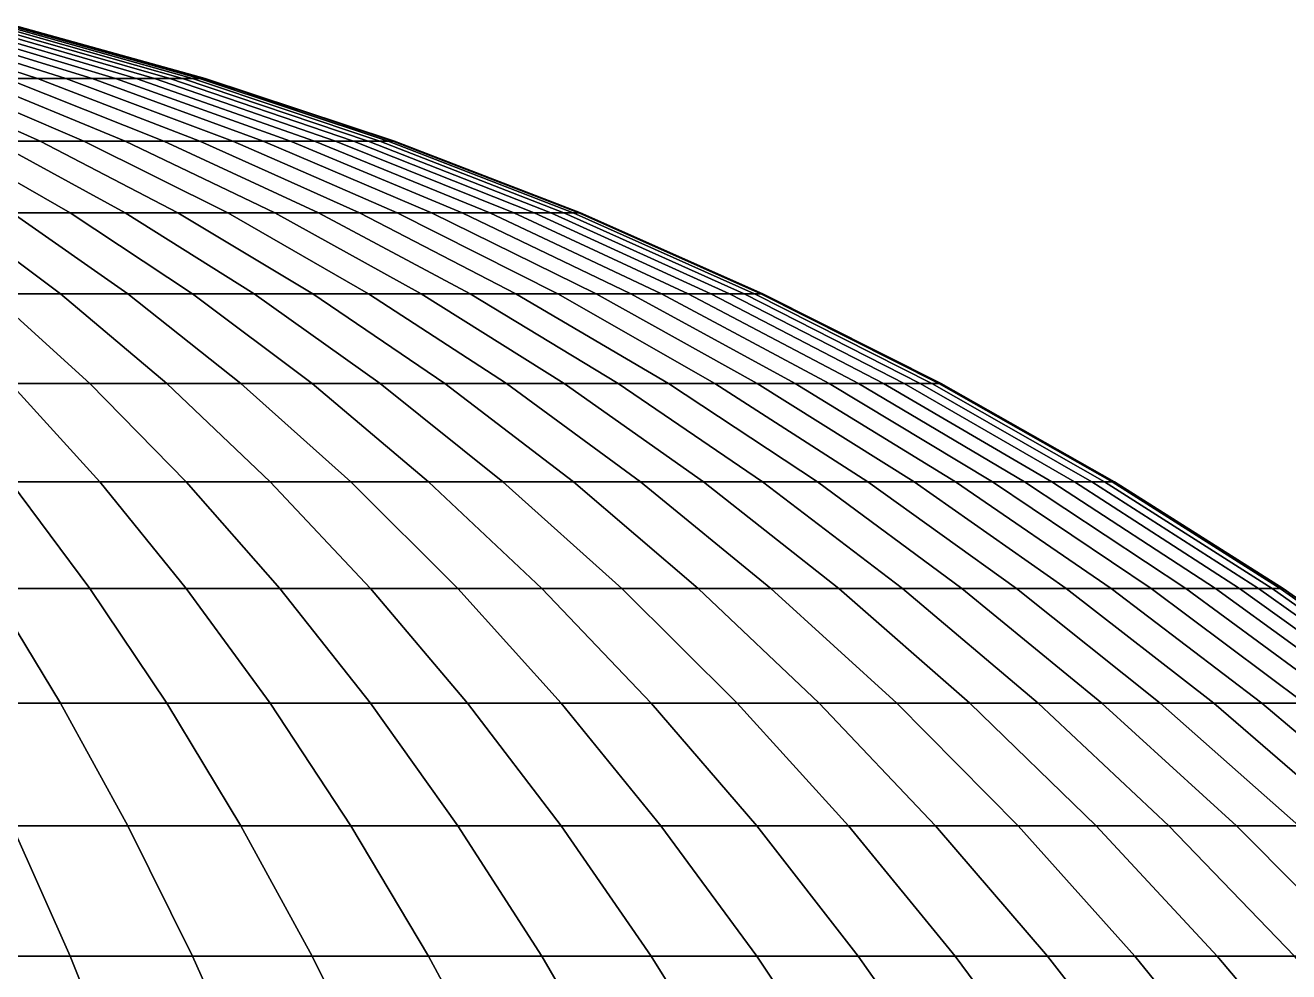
# Model space of a CAD drawing. Extents: x -610 to 610, y -610 to 610.
# Drawn here: x 150 to 339.5, y 449.4 to 591.3 of the extents above; entities that cross this region are included whole.
import ezdxf

# ---------------------------------------------------------------- set-up
doc = ezdxf.new("R2010")
doc.units = 0

msp = doc.modelspace()

# ---------------------------------------------------------------- linework, layer by layer
for points in [[(151.78154, 583.35083, -90.97435), (147.134811, 583.35083, -98.31234), (123.157875, 591.331055, -82.291458), (127.047379, 591.331055, -76.149269)], [(147.134811, 583.35083, 98.31234), (151.78154, 583.35083, 90.97435), (127.047379, 591.331055, 76.149269), (123.157875, 591.331055, 82.291458)], [(156.062622, 583.35083, -83.417213), (151.78154, 583.35083, -90.97435), (127.047379, 591.331055, -76.149269), (130.630814, 591.331055, -69.823624)], [(151.78154, 583.35083, 90.97435), (156.062622, 583.35083, 83.417213), (130.630814, 591.331055, 69.823624), (127.047379, 591.331055, 76.149269)], [(159.967728, 583.35083, -75.659096), (156.062622, 583.35083, -83.417213), (130.630814, 591.331055, -69.823624), (133.899536, 591.331055, -63.329769)], [(156.062622, 583.35083, 83.417213), (159.967728, 583.35083, 75.659096), (133.899536, 591.331055, 63.329769), (130.630814, 591.331055, 69.823624)], [(163.487442, 583.35083, -67.718719), (159.967728, 583.35083, -75.659096), (133.899536, 591.331055, -63.329769), (136.845703, 591.331055, -56.683346)], [(159.967728, 583.35083, 75.659096), (163.487442, 583.35083, 67.718719), (136.845703, 591.331055, 56.683346), (133.899536, 591.331055, 63.329769)], [(166.613327, 583.35083, -59.615196), (163.487442, 583.35083, -67.718719), (136.845703, 591.331055, -56.683346), (139.462189, 591.331055, -49.900364)], [(163.487442, 583.35083, 67.718719), (166.613327, 583.35083, 59.615196), (139.462189, 591.331055, 49.900364), (136.845703, 591.331055, 56.683346)], [(169.337814, 583.35083, -51.368061), (166.613327, 583.35083, -59.615196), (139.462189, 591.331055, -49.900364), (141.742691, 591.331055, -42.997177)], [(166.613327, 583.35083, 59.615196), (169.337814, 583.35083, 51.368061), (141.742691, 591.331055, 42.997177), (139.462189, 591.331055, 49.900364)], [(171.654343, 583.35083, -42.997177), (169.337814, 583.35083, -51.368061), (141.742691, 591.331055, -42.997177), (143.681732, 591.331055, -35.990398)], [(169.337814, 583.35083, 51.368061), (171.654343, 583.35083, 42.997177), (143.681732, 591.331055, 35.990398), (141.742691, 591.331055, 42.997177)], [(173.557358, 583.35083, -34.522705), (171.654343, 583.35083, -42.997177), (143.681732, 591.331055, -35.990398), (145.274612, 591.331055, -28.896919)], [(171.654343, 583.35083, 42.997177), (173.557358, 583.35083, 34.522701), (145.274612, 591.331055, 28.896919), (143.681732, 591.331055, 35.990398)], [(175.042236, 583.35083, -25.965065), (173.557358, 583.35083, -34.522705), (145.274612, 591.331055, -28.896919), (146.517532, 591.331055, -21.733824)], [(173.557358, 583.35083, 34.522701), (175.042236, 583.35083, 25.965065), (146.517532, 591.331055, 21.733824), (145.274612, 591.331055, 28.896919)], [(176.105438, 583.35083, -17.344872), (175.042236, 583.35083, -25.965065), (146.517532, 591.331055, -21.733824), (147.407471, 591.331055, -14.518369)], [(175.042236, 583.35083, 25.965065), (176.105438, 583.35083, 17.344872), (147.407471, 591.331055, 14.518369), (146.517532, 591.331055, 21.733824)], [(176.744385, 583.35083, -8.682895), (176.105438, 583.35083, -17.344872), (147.407471, 591.331055, -14.518369), (147.942291, 591.331055, -7.267939)], [(176.105438, 583.35083, 17.344872), (176.744385, 583.35083, 8.682895), (147.942291, 591.331055, 7.267939), (147.407471, 591.331055, 14.518369)], [(176.957535, 583.35083), (176.744385, 583.35083, -8.682895), (147.942291, 591.331055, -7.267939), (148.120712, 591.331055)], [(176.744385, 583.35083, 8.682895), (176.957535, 583.35083), (148.120712, 591.331055), (147.942291, 591.331055, 7.267939)], [(152.167694, 573.965271, -137.916748), (145.217148, 573.965271, -145.217148), (125.127876, 583.35083, -125.127876), (131.116882, 583.35083, -118.837425)], [(145.217148, 573.965271, 145.217148), (152.167694, 573.965271, 137.916748), (131.116882, 583.35083, 118.837425), (125.127876, 583.35083, 125.127876)], [(158.751648, 573.965271, -130.284119), (152.167694, 573.965271, -137.916748), (131.116882, 583.35083, -118.837425), (136.790024, 583.35083, -112.260674)], [(152.167694, 573.965271, 137.916748), (158.751648, 573.965271, 130.284119), (136.790024, 583.35083, 112.260674), (131.116882, 583.35083, 118.837425)], [(164.953171, 573.965271, -122.337608), (158.751648, 573.965271, -130.284119), (136.790024, 583.35083, -112.260674), (142.133636, 583.35083, -105.413475)], [(158.751648, 573.965271, 130.284119), (164.953171, 573.965271, 122.337608), (142.133636, 583.35083, 105.413475), (136.790024, 583.35083, 112.260674)], [(170.757294, 573.965271, -114.096382), (164.953171, 573.965271, -122.337608), (142.133636, 583.35083, -105.413475), (147.134811, 583.35083, -98.31234)], [(164.953171, 573.965271, 122.337608), (170.757294, 573.965271, 114.096382), (147.134811, 583.35083, 98.31234), (142.133636, 583.35083, 105.413475)], [(176.150055, 573.965271, -105.580284), (170.757294, 573.965271, -114.096382), (147.134811, 583.35083, -98.31234), (151.78154, 583.35083, -90.97435)], [(170.757294, 573.965271, 114.096382), (176.150055, 573.965271, 105.580284), (151.78154, 583.35083, 90.97435), (147.134811, 583.35083, 98.31234)], [(181.118454, 573.965271, -96.809837), (176.150055, 573.965271, -105.580284), (151.78154, 583.35083, -90.97435), (156.062622, 583.35083, -83.417213)], [(176.150055, 573.965271, 105.580284), (181.118454, 573.965271, 96.809837), (156.062622, 583.35083, 83.417213), (151.78154, 583.35083, 90.97435)], [(185.650513, 573.965271, -87.80616), (181.118454, 573.965271, -96.809837), (156.062622, 583.35083, -83.417213), (159.967728, 583.35083, -75.659096)], [(181.118454, 573.965271, 96.809837), (185.650513, 573.965271, 87.80616), (159.967728, 583.35083, 75.659096), (156.062622, 583.35083, 83.417213)], [(189.735352, 573.965271, -78.59095), (185.650513, 573.965271, -87.80616), (159.967728, 583.35083, -75.659096), (163.487442, 583.35083, -67.718719)], [(185.650513, 573.965271, 87.80616), (189.735352, 573.965271, 78.59095), (163.487442, 583.35083, 67.718719), (159.967728, 583.35083, 75.659096)], [(193.363068, 573.965271, -69.186417), (189.735352, 573.965271, -78.59095), (163.487442, 583.35083, -67.718719), (166.613327, 583.35083, -59.615196)], [(189.735352, 573.965271, 78.59095), (193.363068, 573.965271, 69.186417), (166.613327, 583.35083, 59.615196), (163.487442, 583.35083, 67.718719)], [(196.524979, 573.965271, -59.615196), (193.363068, 573.965271, -69.186417), (166.613327, 583.35083, -59.615196), (169.337814, 583.35083, -51.368061)], [(193.363068, 573.965271, 69.186417), (196.524979, 573.965271, 59.615196), (169.337814, 583.35083, 51.368061), (166.613327, 583.35083, 59.615196)], [(199.21344, 573.965271, -49.900364), (196.524979, 573.965271, -59.615196), (169.337814, 583.35083, -51.368061), (171.654343, 583.35083, -42.997177)], [(196.524979, 573.965271, 59.615196), (199.21344, 573.965271, 49.900364), (171.654343, 583.35083, 42.997177), (169.337814, 583.35083, 51.368061)], [(201.421967, 573.965271, -40.065319), (199.21344, 573.965271, -49.900364), (171.654343, 583.35083, -42.997177), (173.557358, 583.35083, -34.522705)], [(199.21344, 573.965271, 49.900364), (201.421967, 573.965271, 40.065319), (173.557358, 583.35083, 34.522701), (171.654343, 583.35083, 42.997177)], [(203.145248, 573.965271, -30.133753), (201.421967, 573.965271, -40.065319), (173.557358, 583.35083, -34.522705), (175.042236, 583.35083, -25.965065)], [(201.421967, 573.965271, 40.065319), (203.145248, 573.965271, 30.133753), (175.042236, 583.35083, 25.965065), (173.557358, 583.35083, 34.522701)], [(204.37915, 573.965271, -20.129589), (203.145248, 573.965271, -30.133753), (175.042236, 583.35083, -25.965065), (176.105438, 583.35083, -17.344872)], [(203.145248, 573.965271, 30.133753), (204.37915, 573.965271, 20.129589), (176.105438, 583.35083, 17.344872), (175.042236, 583.35083, 25.965065)], [(205.120667, 573.965271, -10.076933), (204.37915, 573.965271, -20.129589), (176.105438, 583.35083, -17.344872), (176.744385, 583.35083, -8.682895)], [(204.37915, 573.965271, 20.129589), (205.120667, 573.965271, 10.076933), (176.744385, 583.35083, 8.682895), (176.105438, 583.35083, 17.344872)], [(205.368057, 573.965271), (205.120667, 573.965271, -10.076933), (176.744385, 583.35083, -8.682895), (176.957535, 583.35083)], [(205.120667, 573.965271, 10.076933), (205.368057, 573.965271), (176.957535, 583.35083), (176.744385, 583.35083, 8.682895)], [(156.663834, 563.19696, -172.851913), (147.993698, 563.19696, -180.330841), (130.284119, 573.965271, -158.751648), (137.916748, 573.965271, -152.167694)], [(147.993698, 563.19696, 180.330841), (156.663834, 563.19696, 172.851913), (137.916748, 573.965271, 152.167694), (130.284119, 573.965271, 158.751648)], [(164.956573, 563.19696, -164.956573), (156.663834, 563.19696, -172.851913), (137.916748, 573.965271, -152.167694), (145.217148, 573.965271, -145.217148)], [(156.663834, 563.19696, 172.851913), (164.956573, 563.19696, 164.956573), (145.217148, 573.965271, 145.217148), (137.916748, 573.965271, 152.167694)], [(172.851913, 563.19696, -156.663834), (164.956573, 563.19696, -164.956573), (145.217148, 573.965271, -145.217148), (152.167694, 573.965271, -137.916748)], [(164.956573, 563.19696, 164.956573), (172.851913, 563.19696, 156.663834), (152.167694, 573.965271, 137.916748), (145.217148, 573.965271, 145.217148)], [(180.330841, 563.19696, -147.993698), (172.851913, 563.19696, -156.663834), (152.167694, 573.965271, -137.916748), (158.751648, 573.965271, -130.284119)], [(172.851913, 563.19696, 156.663834), (180.330841, 563.19696, 147.993698), (158.751648, 573.965271, 130.284119), (152.167694, 573.965271, 137.916748)], [(187.37532, 563.19696, -138.96701), (180.330841, 563.19696, -147.993698), (158.751648, 573.965271, -130.284119), (164.953171, 573.965271, -122.337608)], [(180.330841, 563.19696, 147.993698), (187.37532, 563.19696, 138.96701), (164.953171, 573.965271, 122.337608), (158.751648, 573.965271, 130.284119)], [(193.968414, 563.19696, -129.605545), (187.37532, 563.19696, -138.96701), (164.953171, 573.965271, -122.337608), (170.757294, 573.965271, -114.096382)], [(187.37532, 563.19696, 138.96701), (193.968414, 563.19696, 129.605545), (170.757294, 573.965271, 114.096382), (164.953171, 573.965271, 122.337608)], [(200.094193, 563.19696, -119.931854), (193.968414, 563.19696, -129.605545), (170.757294, 573.965271, -114.096382), (176.150055, 573.965271, -105.580284)], [(193.968414, 563.19696, 129.605545), (200.094193, 563.19696, 119.931854), (176.150055, 573.965271, 105.580284), (170.757294, 573.965271, 114.096382)], [(205.737976, 563.19696, -109.969231), (200.094193, 563.19696, -119.931854), (176.150055, 573.965271, -105.580284), (181.118454, 573.965271, -96.809837)], [(200.094193, 563.19696, 119.931854), (205.737976, 563.19696, 109.969231), (181.118454, 573.965271, 96.809837), (176.150055, 573.965271, 105.580284)], [(210.886078, 563.19696, -99.741684), (205.737976, 563.19696, -109.969231), (181.118454, 573.965271, -96.809837), (185.650513, 573.965271, -87.80616)], [(205.737976, 563.19696, 109.969231), (210.886078, 563.19696, 99.741684), (185.650513, 573.965271, 87.80616), (181.118454, 573.965271, 96.809837)], [(215.526138, 563.19696, -89.273857), (210.886078, 563.19696, -99.741684), (185.650513, 573.965271, -87.80616), (189.735352, 573.965271, -78.59095)], [(210.886078, 563.19696, 99.741684), (215.526138, 563.19696, 89.273857), (189.735352, 573.965271, 78.59095), (185.650513, 573.965271, 87.80616)], [(219.647003, 563.19696, -78.59095), (215.526138, 563.19696, -89.273857), (189.735352, 573.965271, -78.59095), (193.363068, 573.965271, -69.186417)], [(215.526138, 563.19696, 89.273857), (219.647003, 563.19696, 78.59095), (193.363068, 573.965271, 69.186417), (189.735352, 573.965271, 78.59095)], [(223.238693, 563.19696, -67.718719), (219.647003, 563.19696, -78.59095), (193.363068, 573.965271, -69.186417), (196.524979, 573.965271, -59.615196)], [(219.647003, 563.19696, 78.59095), (223.238693, 563.19696, 67.718719), (196.524979, 573.965271, 59.615196), (193.363068, 573.965271, 69.186417)], [(226.292603, 563.19696, -56.683346), (223.238693, 563.19696, -67.718719), (196.524979, 573.965271, -59.615196), (199.21344, 573.965271, -49.900364)], [(223.238693, 563.19696, 67.718719), (226.292603, 563.19696, 56.683346), (199.21344, 573.965271, 49.900364), (196.524979, 573.965271, 59.615196)], [(228.801331, 563.19696, -45.511417), (226.292603, 563.19696, -56.683346), (199.21344, 573.965271, -49.900364), (201.421967, 573.965271, -40.065319)], [(226.292603, 563.19696, 56.683346), (228.801331, 563.19696, 45.511417), (201.421967, 573.965271, 40.065319), (199.21344, 573.965271, 49.900364)], [(230.758881, 563.19696, -34.229847), (228.801331, 563.19696, -45.511417), (201.421967, 573.965271, -40.065319), (203.145248, 573.965271, -30.133753)], [(228.801331, 563.19696, 45.511417), (230.758881, 563.19696, 34.229847), (203.145248, 573.965271, 30.133753), (201.421967, 573.965271, 40.065319)], [(232.160507, 563.19696, -22.865812), (230.758881, 563.19696, -34.229847), (203.145248, 573.965271, -30.133753), (204.37915, 573.965271, -20.129589)], [(230.758881, 563.19696, 34.229847), (232.160507, 563.19696, 22.865812), (204.37915, 573.965271, 20.129589), (203.145248, 573.965271, 30.133753)], [(233.002823, 563.19696, -11.446694), (232.160507, 563.19696, -22.865812), (204.37915, 573.965271, -20.129589), (205.120667, 573.965271, -10.076933)], [(232.160507, 563.19696, 22.865812), (233.002823, 563.19696, 11.446694), (205.120667, 573.965271, 10.076933), (204.37915, 573.965271, 20.129589)], [(233.283813, 563.19696), (233.002823, 563.19696, -11.446694), (205.120667, 573.965271, -10.076933), (205.368057, 573.965271)], [(233.002823, 563.19696, 11.446694), (233.283813, 563.19696), (205.368057, 573.965271), (205.120667, 573.965271, 10.076933)], [(155.261642, 551.071899, -209.346069), (144.802475, 551.071899, -216.712219), (129.605545, 563.19696, -193.968414), (138.96701, 563.19696, -187.37532)], [(144.802475, 551.071899, 216.712219), (155.261642, 551.071899, 209.346069), (138.96701, 563.19696, 187.37532), (129.605545, 563.19696, 193.968414)], [(165.346741, 551.071899, -201.475586), (155.261642, 551.071899, -209.346069), (138.96701, 563.19696, -187.37532), (147.993698, 563.19696, -180.330841)], [(155.261642, 551.071899, 209.346069), (165.346741, 551.071899, 201.475586), (147.993698, 563.19696, 180.330841), (138.96701, 563.19696, 187.37532)], [(175.033508, 551.071899, -193.11972), (165.346741, 551.071899, -201.475586), (147.993698, 563.19696, -180.330841), (156.663834, 563.19696, -172.851913)], [(165.346741, 551.071899, 201.475586), (175.033508, 551.071899, 193.11972), (156.663834, 563.19696, 172.851913), (147.993698, 563.19696, 180.330841)], [(184.298599, 551.071899, -184.298599), (175.033508, 551.071899, -193.11972), (156.663834, 563.19696, -172.851913), (164.956573, 563.19696, -164.956573)], [(175.033508, 551.071899, 193.11972), (184.298599, 551.071899, 184.298599), (164.956573, 563.19696, 164.956573), (156.663834, 563.19696, 172.851913)], [(193.11972, 551.071899, -175.033508), (184.298599, 551.071899, -184.298599), (164.956573, 563.19696, -164.956573), (172.851913, 563.19696, -156.663834)], [(184.298599, 551.071899, 184.298599), (193.11972, 551.071899, 175.033508), (172.851913, 563.19696, 156.663834), (164.956573, 563.19696, 164.956573)], [(201.475586, 551.071899, -165.346741), (193.11972, 551.071899, -175.033508), (172.851913, 563.19696, -156.663834), (180.330841, 563.19696, -147.993698)], [(193.11972, 551.071899, 175.033508), (201.475586, 551.071899, 165.346741), (180.330841, 563.19696, 147.993698), (172.851913, 563.19696, 156.663834)], [(209.346069, 551.071899, -155.261642), (201.475586, 551.071899, -165.346741), (180.330841, 563.19696, -147.993698), (187.37532, 563.19696, -138.96701)], [(201.475586, 551.071899, 165.346741), (209.346069, 551.071899, 155.261642), (187.37532, 563.19696, 138.96701), (180.330841, 563.19696, 147.993698)], [(216.712219, 551.071899, -144.802475), (209.346069, 551.071899, -155.261642), (187.37532, 563.19696, -138.96701), (193.968414, 563.19696, -129.605545)], [(209.346069, 551.071899, 155.261642), (216.712219, 551.071899, 144.802475), (193.968414, 563.19696, 129.605545), (187.37532, 563.19696, 138.96701)], [(223.55632, 551.071899, -133.994507), (216.712219, 551.071899, -144.802475), (193.968414, 563.19696, -129.605545), (200.094193, 563.19696, -119.931854)], [(216.712219, 551.071899, 144.802475), (223.55632, 551.071899, 133.994507), (200.094193, 563.19696, 119.931854), (193.968414, 563.19696, 129.605545)], [(229.861816, 551.071899, -122.863701), (223.55632, 551.071899, -133.994507), (200.094193, 563.19696, -119.931854), (205.737976, 563.19696, -109.969231)], [(223.55632, 551.071899, 133.994507), (229.861816, 551.071899, 122.863701), (205.737976, 563.19696, 109.969231), (200.094193, 563.19696, 119.931854)], [(235.613586, 551.071899, -111.436928), (229.861816, 551.071899, -122.863701), (205.737976, 563.19696, -109.969231), (210.886078, 563.19696, -99.741684)], [(229.861816, 551.071899, 122.863701), (235.613586, 551.071899, 111.436928), (210.886078, 563.19696, 99.741684), (205.737976, 563.19696, 109.969231)], [(240.797729, 551.071899, -99.741684), (235.613586, 551.071899, -111.436928), (210.886078, 563.19696, -99.741684), (215.526138, 563.19696, -89.273857)], [(235.613586, 551.071899, 111.436928), (240.797729, 551.071899, 99.741684), (215.526138, 563.19696, 89.273857), (210.886078, 563.19696, 99.741684)], [(245.401779, 551.071899, -87.80616), (240.797729, 551.071899, -99.741684), (215.526138, 563.19696, -89.273857), (219.647003, 563.19696, -78.59095)], [(240.797729, 551.071899, 99.741684), (245.401779, 551.071899, 87.80616), (219.647003, 563.19696, 78.59095), (215.526138, 563.19696, 89.273857)], [(249.414612, 551.071899, -75.659096), (245.401779, 551.071899, -87.80616), (219.647003, 563.19696, -78.59095), (223.238693, 563.19696, -67.718719)], [(245.401779, 551.071899, 87.80616), (249.414612, 551.071899, 75.659096), (223.238693, 563.19696, 67.718719), (219.647003, 563.19696, 78.59095)], [(252.826614, 551.071899, -63.329769), (249.414612, 551.071899, -75.659096), (223.238693, 563.19696, -67.718719), (226.292603, 563.19696, -56.683346)], [(249.414612, 551.071899, 75.659096), (252.826614, 551.071899, 63.329769), (226.292603, 563.19696, 56.683346), (223.238693, 563.19696, 67.718719)], [(255.629517, 551.071899, -50.84787), (252.826614, 551.071899, -63.329769), (226.292603, 563.19696, -56.683346), (228.801331, 563.19696, -45.511417)], [(252.826614, 551.071899, 63.329769), (255.629517, 551.071899, 50.84787), (228.801331, 563.19696, 45.511417), (226.292603, 563.19696, 56.683346)], [(257.816589, 551.071899, -38.243477), (255.629517, 551.071899, -50.84787), (228.801331, 563.19696, -45.511417), (230.758881, 563.19696, -34.229847)], [(255.629517, 551.071899, 50.84787), (257.816589, 551.071899, 38.243477), (230.758881, 563.19696, 34.229847), (228.801331, 563.19696, 45.511417)], [(259.382538, 551.071899, -25.546951), (257.816589, 551.071899, -38.243477), (230.758881, 563.19696, -34.229847), (232.160507, 563.19696, -22.865812)], [(257.816589, 551.071899, 38.243477), (259.382538, 551.071899, 25.546951), (232.160507, 563.19696, 22.865812), (230.758881, 563.19696, 34.229847)], [(260.323639, 551.071899, -12.78888), (259.382538, 551.071899, -25.546951), (232.160507, 563.19696, -22.865812), (233.002823, 563.19696, -11.446694)], [(259.382538, 551.071899, 25.546951), (260.323639, 551.071899, 12.78888), (233.002823, 563.19696, 11.446694), (232.160507, 563.19696, 22.865812)], [(260.637573, 551.071899), (260.323639, 551.071899, -12.78888), (233.002823, 563.19696, -11.446694), (233.283813, 563.19696)], [(260.323639, 551.071899, 12.78888), (260.637573, 551.071899), (233.283813, 563.19696), (233.002823, 563.19696, 11.446694)], [(159.650574, 537.619202, -238.933975), (147.734344, 537.619202, -246.479843), (133.994507, 551.071899, -223.55632), (144.802475, 551.071899, -216.712219)], [(147.734344, 537.619202, 246.479843), (159.650574, 537.619202, 238.933975), (144.802475, 551.071899, 216.712219), (133.994507, 551.071899, 223.55632)], [(171.182205, 537.619202, -230.812485), (159.650574, 537.619202, -238.933975), (144.802475, 551.071899, -216.712219), (155.261642, 551.071899, -209.346069)], [(159.650574, 537.619202, 238.933975), (171.182205, 537.619202, 230.812485), (155.261642, 551.071899, 209.346069), (144.802475, 551.071899, 216.712219)], [(182.301453, 537.619202, -222.134949), (171.182205, 537.619202, -230.812485), (155.261642, 551.071899, -209.346069), (165.346741, 551.071899, -201.475586)], [(171.182205, 537.619202, 230.812485), (182.301453, 537.619202, 222.134949), (165.346741, 551.071899, 201.475586), (155.261642, 551.071899, 209.346069)], [(192.981491, 537.619202, -212.922272), (182.301453, 537.619202, -222.134949), (165.346741, 551.071899, -201.475586), (175.033508, 551.071899, -193.11972)], [(182.301453, 537.619202, 222.134949), (192.981491, 537.619202, 212.922272), (175.033508, 551.071899, 193.11972), (165.346741, 551.071899, 201.475586)], [(203.19664, 537.619202, -203.19664), (192.981491, 537.619202, -212.922272), (175.033508, 551.071899, -193.11972), (184.298599, 551.071899, -184.298599)], [(192.981491, 537.619202, 212.922272), (203.19664, 537.619202, 203.19664), (184.298599, 551.071899, 184.298599), (175.033508, 551.071899, 193.11972)], [(212.922272, 537.619202, -192.981491), (203.19664, 537.619202, -203.19664), (184.298599, 551.071899, -184.298599), (193.11972, 551.071899, -175.033508)], [(203.19664, 537.619202, 203.19664), (212.922272, 537.619202, 192.981491), (193.11972, 551.071899, 175.033508), (184.298599, 551.071899, 184.298599)], [(222.134949, 537.619202, -182.301453), (212.922272, 537.619202, -192.981491), (193.11972, 551.071899, -175.033508), (201.475586, 551.071899, -165.346741)], [(212.922272, 537.619202, 192.981491), (222.134949, 537.619202, 182.301453), (201.475586, 551.071899, 165.346741), (193.11972, 551.071899, 175.033508)], [(230.812485, 537.619202, -171.182205), (222.134949, 537.619202, -182.301453), (201.475586, 551.071899, -165.346741), (209.346069, 551.071899, -155.261642)], [(222.134949, 537.619202, 182.301453), (230.812485, 537.619202, 171.182205), (209.346069, 551.071899, 155.261642), (201.475586, 551.071899, 165.346741)], [(238.933975, 537.619202, -159.650574), (230.812485, 537.619202, -171.182205), (209.346069, 551.071899, -155.261642), (216.712219, 551.071899, -144.802475)], [(230.812485, 537.619202, 171.182205), (238.933975, 537.619202, 159.650574), (216.712219, 551.071899, 144.802475), (209.346069, 551.071899, 155.261642)], [(246.479843, 537.619202, -147.734344), (238.933975, 537.619202, -159.650574), (216.712219, 551.071899, -144.802475), (223.55632, 551.071899, -133.994507)], [(238.933975, 537.619202, 159.650574), (246.479843, 537.619202, 147.734344), (223.55632, 551.071899, 133.994507), (216.712219, 551.071899, 144.802475)], [(253.431931, 537.619202, -135.462189), (246.479843, 537.619202, -147.734344), (223.55632, 551.071899, -133.994507), (229.861816, 551.071899, -122.863701)], [(246.479843, 537.619202, 147.734344), (253.431931, 537.619202, 135.462189), (229.861816, 551.071899, 122.863701), (223.55632, 551.071899, 133.994507)], [(259.773468, 537.619202, -122.863701), (253.431931, 537.619202, -135.462189), (229.861816, 551.071899, -122.863701), (235.613586, 551.071899, -111.436928)], [(253.431931, 537.619202, 135.462189), (259.773468, 537.619202, 122.863701), (235.613586, 551.071899, 111.436928), (229.861816, 551.071899, 122.863701)], [(265.489197, 537.619202, -109.969231), (259.773468, 537.619202, -122.863701), (235.613586, 551.071899, -111.436928), (240.797729, 551.071899, -99.741684)], [(259.773468, 537.619202, 122.863701), (265.489197, 537.619202, 109.969231), (240.797729, 551.071899, 99.741684), (235.613586, 551.071899, 111.436928)], [(270.565338, 537.619202, -96.809837), (265.489197, 537.619202, -109.969231), (240.797729, 551.071899, -99.741684), (245.401779, 551.071899, -87.80616)], [(265.489197, 537.619202, 109.969231), (270.565338, 537.619202, 96.809837), (245.401779, 551.071899, 87.80616), (240.797729, 551.071899, 99.741684)], [(274.989685, 537.619202, -83.417213), (270.565338, 537.619202, -96.809837), (245.401779, 551.071899, -87.80616), (249.414612, 551.071899, -75.659096)], [(270.565338, 537.619202, 96.809837), (274.989685, 537.619202, 83.417213), (249.414612, 551.071899, 75.659096), (245.401779, 551.071899, 87.80616)], [(278.751526, 537.619202, -69.823624), (274.989685, 537.619202, -83.417213), (249.414612, 551.071899, -75.659096), (252.826614, 551.071899, -63.329769)], [(274.989685, 537.619202, 83.417213), (278.751526, 537.619202, 69.823624), (252.826614, 551.071899, 63.329769), (249.414612, 551.071899, 75.659096)], [(281.841858, 537.619202, -56.061825), (278.751526, 537.619202, -69.823624), (252.826614, 551.071899, -63.329769), (255.629517, 551.071899, -50.84787)], [(278.751526, 537.619202, 69.823624), (281.841858, 537.619202, 56.061825), (255.629517, 551.071899, 50.84787), (252.826614, 551.071899, 63.329769)], [(284.253174, 537.619202, -42.164978), (281.841858, 537.619202, -56.061825), (255.629517, 551.071899, -50.84787), (257.816589, 551.071899, -38.243477)], [(281.841858, 537.619202, 56.061825), (284.253174, 537.619202, 42.164978), (257.816589, 551.071899, 38.243477), (255.629517, 551.071899, 50.84787)], [(285.979706, 537.619202, -28.166542), (284.253174, 537.619202, -42.164978), (257.816589, 551.071899, -38.243477), (259.382538, 551.071899, -25.546951)], [(284.253174, 537.619202, 42.164978), (285.979706, 537.619202, 28.166542), (259.382538, 551.071899, 25.546951), (257.816589, 551.071899, 38.243477)], [(287.017303, 537.619202, -14.100256), (285.979706, 537.619202, -28.166542), (259.382538, 551.071899, -25.546951), (260.323639, 551.071899, -12.78888)], [(285.979706, 537.619202, 28.166542), (287.017303, 537.619202, 14.100256), (260.323639, 551.071899, 12.78888), (259.382538, 551.071899, 25.546951)], [(287.363464, 537.619202), (287.017303, 537.619202, -14.100256), (260.323639, 551.071899, -12.78888), (260.637573, 551.071899)], [(287.017303, 537.619202, 14.100256), (287.363464, 537.619202), (260.637573, 551.071899), (260.323639, 551.071899, 12.78888)], [(161.118271, 522.871338, -268.809601), (147.734344, 522.871338, -276.39151), (135.462189, 537.619202, -253.431931), (147.734344, 537.619202, -246.479843)], [(147.734344, 522.871338, 276.39151), (161.118271, 522.871338, 268.809601), (147.734344, 537.619202, 246.479843), (135.462189, 537.619202, 253.431931)], [(174.114059, 522.871338, -260.580109), (161.118271, 522.871338, -268.809601), (147.734344, 537.619202, -246.479843), (159.650574, 537.619202, -238.933975)], [(161.118271, 522.871338, 268.809601), (174.114059, 522.871338, 260.580109), (159.650574, 537.619202, 238.933975), (147.734344, 537.619202, 246.479843)], [(186.690399, 522.871338, -251.722855), (174.114059, 522.871338, -260.580109), (159.650574, 537.619202, -238.933975), (171.182205, 537.619202, -230.812485)], [(174.114059, 522.871338, 260.580109), (186.690399, 522.871338, 251.722855), (171.182205, 537.619202, 230.812485), (159.650574, 537.619202, 238.933975)], [(198.816971, 522.871338, -242.259171), (186.690399, 522.871338, -251.722855), (171.182205, 537.619202, -230.812485), (182.301453, 537.619202, -222.134949)], [(186.690399, 522.871338, 251.722855), (198.816971, 522.871338, 242.259171), (182.301453, 537.619202, 222.134949), (171.182205, 537.619202, 230.812485)], [(210.464584, 522.871338, -232.211884), (198.816971, 522.871338, -242.259171), (182.301453, 537.619202, -222.134949), (192.981491, 537.619202, -212.922272)], [(198.816971, 522.871338, 242.259171), (210.464584, 522.871338, 232.211884), (192.981491, 537.619202, 212.922272), (182.301453, 537.619202, 222.134949)], [(221.605164, 522.871338, -221.605164), (210.464584, 522.871338, -232.211884), (192.981491, 537.619202, -212.922272), (203.19664, 537.619202, -203.19664)], [(210.464584, 522.871338, 232.211884), (221.605164, 522.871338, 221.605164), (203.19664, 537.619202, 203.19664), (192.981491, 537.619202, 212.922272)], [(232.211884, 522.871338, -210.464584), (221.605164, 522.871338, -221.605164), (203.19664, 537.619202, -203.19664), (212.922272, 537.619202, -192.981491)], [(221.605164, 522.871338, 221.605164), (232.211884, 522.871338, 210.464584), (212.922272, 537.619202, 192.981491), (203.19664, 537.619202, 203.19664)], [(242.259171, 522.871338, -198.816971), (232.211884, 522.871338, -210.464584), (212.922272, 537.619202, -192.981491), (222.134949, 537.619202, -182.301453)], [(232.211884, 522.871338, 210.464584), (242.259171, 522.871338, 198.816971), (222.134949, 537.619202, 182.301453), (212.922272, 537.619202, 192.981491)], [(251.722855, 522.871338, -186.690399), (242.259171, 522.871338, -198.816971), (222.134949, 537.619202, -182.301453), (230.812485, 537.619202, -171.182205)], [(242.259171, 522.871338, 198.816971), (251.722855, 522.871338, 186.690399), (230.812485, 537.619202, 171.182205), (222.134949, 537.619202, 182.301453)], [(260.580109, 522.871338, -174.114059), (251.722855, 522.871338, -186.690399), (230.812485, 537.619202, -171.182205), (238.933975, 537.619202, -159.650574)], [(251.722855, 522.871338, 186.690399), (260.580109, 522.871338, 174.114059), (238.933975, 537.619202, 159.650574), (230.812485, 537.619202, 171.182205)], [(268.809601, 522.871338, -161.118271), (260.580109, 522.871338, -174.114059), (238.933975, 537.619202, -159.650574), (246.479843, 537.619202, -147.734344)], [(260.580109, 522.871338, 174.114059), (268.809601, 522.871338, 161.118271), (246.479843, 537.619202, 147.734344), (238.933975, 537.619202, 159.650574)], [(276.39151, 522.871338, -147.734344), (268.809601, 522.871338, -161.118271), (246.479843, 537.619202, -147.734344), (253.431931, 537.619202, -135.462189)], [(268.809601, 522.871338, 161.118271), (276.39151, 522.871338, 147.734344), (253.431931, 537.619202, 135.462189), (246.479843, 537.619202, 147.734344)], [(283.307556, 522.871338, -133.994507), (276.39151, 522.871338, -147.734344), (253.431931, 537.619202, -135.462189), (259.773468, 537.619202, -122.863701)], [(276.39151, 522.871338, 147.734344), (283.307556, 522.871338, 133.994507), (259.773468, 537.619202, 122.863701), (253.431931, 537.619202, 135.462189)], [(289.541107, 522.871338, -119.931854), (283.307556, 522.871338, -133.994507), (259.773468, 537.619202, -122.863701), (265.489197, 537.619202, -109.969231)], [(283.307556, 522.871338, 133.994507), (289.541107, 522.871338, 119.931854), (265.489197, 537.619202, 109.969231), (259.773468, 537.619202, 122.863701)], [(295.077118, 522.871338, -105.580284), (289.541107, 522.871338, -119.931854), (265.489197, 537.619202, -109.969231), (270.565338, 537.619202, -96.809837)], [(289.541107, 522.871338, 119.931854), (295.077118, 522.871338, 105.580284), (270.565338, 537.619202, 96.809837), (265.489197, 537.619202, 109.969231)], [(299.902252, 522.871338, -90.97435), (295.077118, 522.871338, -105.580284), (270.565338, 537.619202, -96.809837), (274.989685, 537.619202, -83.417213)], [(295.077118, 522.871338, 105.580284), (299.902252, 522.871338, 90.97435), (274.989685, 537.619202, 83.417213), (270.565338, 537.619202, 96.809837)], [(304.004913, 522.871338, -76.149269), (299.902252, 522.871338, -90.97435), (274.989685, 537.619202, -83.417213), (278.751526, 537.619202, -69.823624)], [(299.902252, 522.871338, 90.97435), (304.004913, 522.871338, 76.149269), (278.751526, 537.619202, 69.823624), (274.989685, 537.619202, 83.417213)], [(307.375214, 522.871338, -61.140728), (304.004913, 522.871338, -76.149269), (278.751526, 537.619202, -69.823624), (281.841858, 537.619202, -56.061825)], [(304.004913, 522.871338, 76.149269), (307.375214, 522.871338, 61.140728), (281.841858, 537.619202, 56.061825), (278.751526, 537.619202, 69.823624)], [(310.004974, 522.871338, -45.984894), (307.375214, 522.871338, -61.140728), (281.841858, 537.619202, -56.061825), (284.253174, 537.619202, -42.164978)], [(307.375214, 522.871338, 61.140728), (310.004974, 522.871338, 45.984894), (284.253174, 537.619202, 42.164978), (281.841858, 537.619202, 56.061825)], [(311.887939, 522.871338, -30.718281), (310.004974, 522.871338, -45.984894), (284.253174, 537.619202, -42.164978), (285.979706, 537.619202, -28.166542)], [(310.004974, 522.871338, 45.984894), (311.887939, 522.871338, 30.718281), (285.979706, 537.619202, 28.166542), (284.253174, 537.619202, 42.164978)], [(313.019531, 522.871338, -15.377664), (311.887939, 522.871338, -30.718281), (285.979706, 537.619202, -28.166542), (287.017303, 537.619202, -14.100256)], [(311.887939, 522.871338, 30.718281), (313.019531, 522.871338, 15.377664), (287.017303, 537.619202, 14.100256), (285.979706, 537.619202, 28.166542)], [(313.397034, 522.871338), (313.019531, 522.871338, -15.377664), (287.017303, 537.619202, -14.100256), (287.363464, 537.619202)], [(313.019531, 522.871338, 15.377664), (313.397034, 522.871338), (287.363464, 537.619202), (287.017303, 537.619202, 14.100256)], [(159.650574, 506.863861, -298.685211), (144.802475, 506.863861, -306.159149), (133.994507, 522.871338, -283.307556), (147.734344, 522.871338, -276.39151)], [(144.802475, 506.863861, 306.159149), (159.650574, 506.863861, 298.685211), (147.734344, 522.871338, 276.39151), (133.994507, 522.871338, 283.307556)], [(174.114059, 506.863861, -290.49176), (159.650574, 506.863861, -298.685211), (147.734344, 522.871338, -276.39151), (161.118271, 522.871338, -268.809601)], [(159.650574, 506.863861, 298.685211), (174.114059, 506.863861, 290.49176), (161.118271, 522.871338, 268.809601), (147.734344, 522.871338, 276.39151)], [(188.158081, 506.863861, -281.59848), (174.114059, 506.863861, -290.49176), (161.118271, 522.871338, -268.809601), (174.114059, 522.871338, -260.580109)], [(174.114059, 506.863861, 290.49176), (188.158081, 506.863861, 281.59848), (174.114059, 522.871338, 260.580109), (161.118271, 522.871338, 268.809601)], [(201.748825, 506.863861, -272.026794), (188.158081, 506.863861, -281.59848), (174.114059, 522.871338, -260.580109), (186.690399, 522.871338, -251.722855)], [(188.158081, 506.863861, 281.59848), (201.748825, 506.863861, 272.026794), (186.690399, 522.871338, 251.722855), (174.114059, 522.871338, 260.580109)], [(214.853531, 506.863861, -261.799805), (201.748825, 506.863861, -272.026794), (186.690399, 522.871338, -251.722855), (198.816971, 522.871338, -242.259171)], [(201.748825, 506.863861, 272.026794), (214.853531, 506.863861, 261.799805), (198.816971, 522.871338, 242.259171), (186.690399, 522.871338, 251.722855)], [(227.440643, 506.863861, -250.942078), (214.853531, 506.863861, -261.799805), (198.816971, 522.871338, -242.259171), (210.464584, 522.871338, -232.211884)], [(214.853531, 506.863861, 261.799805), (227.440643, 506.863861, 250.942078), (210.464584, 522.871338, 232.211884), (198.816971, 522.871338, 242.259171)], [(239.479828, 506.863861, -239.479828), (227.440643, 506.863861, -250.942078), (210.464584, 522.871338, -232.211884), (221.605164, 522.871338, -221.605164)], [(227.440643, 506.863861, 250.942078), (239.479828, 506.863861, 239.479828), (221.605164, 522.871338, 221.605164), (210.464584, 522.871338, 232.211884)], [(250.942078, 506.863861, -227.440643), (239.479828, 506.863861, -239.479828), (221.605164, 522.871338, -221.605164), (232.211884, 522.871338, -210.464584)], [(239.479828, 506.863861, 239.479828), (250.942078, 506.863861, 227.440643), (232.211884, 522.871338, 210.464584), (221.605164, 522.871338, 221.605164)], [(261.799805, 506.863861, -214.853531), (250.942078, 506.863861, -227.440643), (232.211884, 522.871338, -210.464584), (242.259171, 522.871338, -198.816971)], [(250.942078, 506.863861, 227.440643), (261.799805, 506.863861, 214.853531), (242.259171, 522.871338, 198.816971), (232.211884, 522.871338, 210.464584)], [(272.026794, 506.863861, -201.748825), (261.799805, 506.863861, -214.853531), (242.259171, 522.871338, -198.816971), (251.722855, 522.871338, -186.690399)], [(261.799805, 506.863861, 214.853531), (272.026794, 506.863861, 201.748825), (251.722855, 522.871338, 186.690399), (242.259171, 522.871338, 198.816971)], [(281.59848, 506.863861, -188.158081), (272.026794, 506.863861, -201.748825), (251.722855, 522.871338, -186.690399), (260.580109, 522.871338, -174.114059)], [(272.026794, 506.863861, 201.748825), (281.59848, 506.863861, 188.158081), (260.580109, 522.871338, 174.114059), (251.722855, 522.871338, 186.690399)], [(290.49176, 506.863861, -174.114059), (281.59848, 506.863861, -188.158081), (260.580109, 522.871338, -174.114059), (268.809601, 522.871338, -161.118271)], [(281.59848, 506.863861, 188.158081), (290.49176, 506.863861, 174.114059), (268.809601, 522.871338, 161.118271), (260.580109, 522.871338, 174.114059)], [(298.685211, 506.863861, -159.650574), (290.49176, 506.863861, -174.114059), (268.809601, 522.871338, -161.118271), (276.39151, 522.871338, -147.734344)], [(290.49176, 506.863861, 174.114059), (298.685211, 506.863861, 159.650574), (276.39151, 522.871338, 147.734344), (268.809601, 522.871338, 161.118271)], [(306.159149, 506.863861, -144.802475), (298.685211, 506.863861, -159.650574), (276.39151, 522.871338, -147.734344), (283.307556, 522.871338, -133.994507)], [(298.685211, 506.863861, 159.650574), (306.159149, 506.863861, 144.802475), (283.307556, 522.871338, 133.994507), (276.39151, 522.871338, 147.734344)], [(312.895477, 506.863861, -129.605545), (306.159149, 506.863861, -144.802475), (283.307556, 522.871338, -133.994507), (289.541107, 522.871338, -119.931854)], [(306.159149, 506.863861, 144.802475), (312.895477, 506.863861, 129.605545), (289.541107, 522.871338, 119.931854), (283.307556, 522.871338, 133.994507)], [(318.878021, 506.863861, -114.096382), (312.895477, 506.863861, -129.605545), (289.541107, 522.871338, -119.931854), (295.077118, 522.871338, -105.580284)], [(312.895477, 506.863861, 129.605545), (318.878021, 506.863861, 114.096382), (295.077118, 522.871338, 105.580284), (289.541107, 522.871338, 119.931854)], [(324.092346, 506.863861, -98.31234), (318.878021, 506.863861, -114.096382), (295.077118, 522.871338, -105.580284), (299.902252, 522.871338, -90.97435)], [(318.878021, 506.863861, 114.096382), (324.092346, 506.863861, 98.31234), (299.902252, 522.871338, 90.97435), (295.077118, 522.871338, 105.580284)], [(328.525909, 506.863861, -82.291458), (324.092346, 506.863861, -98.31234), (299.902252, 522.871338, -90.97435), (304.004913, 522.871338, -76.149269)], [(324.092346, 506.863861, 98.31234), (328.525909, 506.863861, 82.291458), (304.004913, 522.871338, 76.149269), (299.902252, 522.871338, 90.97435)], [(332.16806, 506.863861, -66.072334), (328.525909, 506.863861, -82.291458), (304.004913, 522.871338, -76.149269), (307.375214, 522.871338, -61.140728)], [(328.525909, 506.863861, 82.291458), (332.16806, 506.863861, 66.072334), (307.375214, 522.871338, 61.140728), (304.004913, 522.871338, 76.149269)], [(335.009979, 506.863861, -49.694031), (332.16806, 506.863861, -66.072334), (307.375214, 522.871338, -61.140728), (310.004974, 522.871338, -45.984894)], [(332.16806, 506.863861, 66.072334), (335.009979, 506.863861, 49.694031), (310.004974, 522.871338, 45.984894), (307.375214, 522.871338, 61.140728)], [(337.0448, 506.863861, -33.196014), (335.009979, 506.863861, -49.694031), (310.004974, 522.871338, -45.984894), (311.887939, 522.871338, -30.718281)], [(335.009979, 506.863861, 49.694031), (337.0448, 506.863861, 33.196014), (311.887939, 522.871338, 30.718281), (310.004974, 522.871338, 45.984894)], [(338.267639, 506.863861, -16.618025), (337.0448, 506.863861, -33.196014), (311.887939, 522.871338, -30.718281), (313.019531, 522.871338, -15.377664)], [(337.0448, 506.863861, 33.196014), (338.267639, 506.863861, 16.618025), (313.019531, 522.871338, 15.377664), (311.887939, 522.871338, 30.718281)], [(338.675629, 506.863861), (338.267639, 506.863861, -16.618025), (313.019531, 522.871338, -15.377664), (313.397034, 522.871338)], [(338.267639, 506.863861, 16.618025), (338.675629, 506.863861), (313.397034, 522.871338), (313.019531, 522.871338, 15.377664)], [(155.261642, 489.635315, -328.273132), (138.96701, 489.635315, -335.496063), (129.605545, 506.863861, -312.895477), (144.802475, 506.863861, -306.159149)], [(138.96701, 489.635315, 335.496063), (155.261642, 489.635315, 328.273132), (144.802475, 506.863861, 306.159149), (129.605545, 506.863861, 312.895477)], [(171.182205, 489.635315, -320.259369), (155.261642, 489.635315, -328.273132), (144.802475, 506.863861, -306.159149), (159.650574, 506.863861, -298.685211)], [(155.261642, 489.635315, 328.273132), (171.182205, 489.635315, 320.259369), (159.650574, 506.863861, 298.685211), (144.802475, 506.863861, 306.159149)], [(186.690399, 489.635315, -311.474121), (171.182205, 489.635315, -320.259369), (159.650574, 506.863861, -298.685211), (174.114059, 506.863861, -290.49176)], [(171.182205, 489.635315, 320.259369), (186.690399, 489.635315, 311.474121), (174.114059, 506.863861, 290.49176), (159.650574, 506.863861, 298.685211)], [(201.748825, 489.635315, -301.938446), (186.690399, 489.635315, -311.474121), (174.114059, 506.863861, -290.49176), (188.158081, 506.863861, -281.59848)], [(186.690399, 489.635315, 311.474121), (201.748825, 489.635315, 301.938446), (188.158081, 506.863861, 281.59848), (174.114059, 506.863861, 290.49176)], [(216.321228, 489.635315, -291.675415), (201.748825, 489.635315, -301.938446), (188.158081, 506.863861, -281.59848), (201.748825, 506.863861, -272.026794)], [(201.748825, 489.635315, 301.938446), (216.321228, 489.635315, 291.675415), (201.748825, 506.863861, 272.026794), (188.158081, 506.863861, 281.59848)], [(230.372498, 489.635315, -280.709686), (216.321228, 489.635315, -291.675415), (201.748825, 506.863861, -272.026794), (214.853531, 506.863861, -261.799805)], [(216.321228, 489.635315, 291.675415), (230.372498, 489.635315, 280.709686), (214.853531, 506.863861, 261.799805), (201.748825, 506.863861, 272.026794)], [(243.868774, 489.635315, -269.067719), (230.372498, 489.635315, -280.709686), (214.853531, 506.863861, -261.799805), (227.440643, 506.863861, -250.942078)], [(230.372498, 489.635315, 280.709686), (243.868774, 489.635315, 269.067719), (227.440643, 506.863861, 250.942078), (214.853531, 506.863861, 261.799805)], [(256.777557, 489.635315, -256.777557), (243.868774, 489.635315, -269.067719), (227.440643, 506.863861, -250.942078), (239.479828, 506.863861, -239.479828)], [(243.868774, 489.635315, 269.067719), (256.777557, 489.635315, 256.777557), (239.479828, 506.863861, 239.479828), (227.440643, 506.863861, 250.942078)], [(269.067719, 489.635315, -243.868774), (256.777557, 489.635315, -256.777557), (239.479828, 506.863861, -239.479828), (250.942078, 506.863861, -227.440643)], [(256.777557, 489.635315, 256.777557), (269.067719, 489.635315, 243.868774), (250.942078, 506.863861, 227.440643), (239.479828, 506.863861, 239.479828)], [(280.709686, 489.635315, -230.372498), (269.067719, 489.635315, -243.868774), (250.942078, 506.863861, -227.440643), (261.799805, 506.863861, -214.853531)], [(269.067719, 489.635315, 243.868774), (280.709686, 489.635315, 230.372498), (261.799805, 506.863861, 214.853531), (250.942078, 506.863861, 227.440643)], [(291.675415, 489.635315, -216.321228), (280.709686, 489.635315, -230.372498), (261.799805, 506.863861, -214.853531), (272.026794, 506.863861, -201.748825)], [(280.709686, 489.635315, 230.372498), (291.675415, 489.635315, 216.321228), (272.026794, 506.863861, 201.748825), (261.799805, 506.863861, 214.853531)], [(301.938446, 489.635315, -201.748825), (291.675415, 489.635315, -216.321228), (272.026794, 506.863861, -201.748825), (281.59848, 506.863861, -188.158081)], [(291.675415, 489.635315, 216.321228), (301.938446, 489.635315, 201.748825), (281.59848, 506.863861, 188.158081), (272.026794, 506.863861, 201.748825)], [(311.474121, 489.635315, -186.690399), (301.938446, 489.635315, -201.748825), (281.59848, 506.863861, -188.158081), (290.49176, 506.863861, -174.114059)], [(301.938446, 489.635315, 201.748825), (311.474121, 489.635315, 186.690399), (290.49176, 506.863861, 174.114059), (281.59848, 506.863861, 188.158081)], [(320.259369, 489.635315, -171.182205), (311.474121, 489.635315, -186.690399), (290.49176, 506.863861, -174.114059), (298.685211, 506.863861, -159.650574)], [(311.474121, 489.635315, 186.690399), (320.259369, 489.635315, 171.182205), (298.685211, 506.863861, 159.650574), (290.49176, 506.863861, 174.114059)], [(328.273132, 489.635315, -155.261642), (320.259369, 489.635315, -171.182205), (298.685211, 506.863861, -159.650574), (306.159149, 506.863861, -144.802475)], [(320.259369, 489.635315, 171.182205), (328.273132, 489.635315, 155.261642), (306.159149, 506.863861, 144.802475), (298.685211, 506.863861, 159.650574)], [(335.496063, 489.635315, -138.96701), (328.273132, 489.635315, -155.261642), (306.159149, 506.863861, -144.802475), (312.895477, 506.863861, -129.605545)], [(328.273132, 489.635315, 155.261642), (335.496063, 489.635315, 138.96701), (312.895477, 506.863861, 129.605545), (306.159149, 506.863861, 144.802475)], [(341.910706, 489.635315, -122.337608), (335.496063, 489.635315, -138.96701), (312.895477, 506.863861, -129.605545), (318.878021, 506.863861, -114.096382)], [(335.496063, 489.635315, 138.96701), (341.910706, 489.635315, 122.337608), (318.878021, 506.863861, 114.096382), (312.895477, 506.863861, 129.605545)], [(347.501678, 489.635315, -105.413475), (341.910706, 489.635315, -122.337608), (318.878021, 506.863861, -114.096382), (324.092346, 506.863861, -98.31234)], [(341.910706, 489.635315, 122.337608), (347.501678, 489.635315, 105.413475), (324.092346, 506.863861, 98.31234), (318.878021, 506.863861, 114.096382)], [(352.255493, 489.635315, -88.235413), (347.501678, 489.635315, -105.413475), (324.092346, 506.863861, -98.31234), (328.525909, 506.863861, -82.291458)], [(347.501678, 489.635315, 105.413475), (352.255493, 489.635315, 88.235413), (328.525909, 506.863861, 82.291458), (324.092346, 506.863861, 98.31234)], [(356.160706, 489.635315, -70.844765), (352.255493, 489.635315, -88.235413), (328.525909, 506.863861, -82.291458), (332.16806, 506.863861, -66.072334)], [(352.255493, 489.635315, 88.235413), (356.160706, 489.635315, 70.844765), (332.16806, 506.863861, 66.072334), (328.525909, 506.863861, 82.291458)], [(359.207886, 489.635315, -53.283451), (356.160706, 489.635315, -70.844765), (332.16806, 506.863861, -66.072334), (335.009979, 506.863861, -49.694031)], [(356.160706, 489.635315, 70.844765), (359.207886, 489.635315, 53.283451), (335.009979, 506.863861, 49.694031), (332.16806, 506.863861, 66.072334)], [(361.389679, 489.635315, -35.593777), (359.207886, 489.635315, -53.283451), (335.009979, 506.863861, -49.694031), (337.0448, 506.863861, -33.196014)], [(359.207886, 489.635315, 53.283451), (361.389679, 489.635315, 35.593777), (337.0448, 506.863861, 33.196014), (335.009979, 506.863861, 49.694031)], [(362.700867, 489.635315, -17.818352), (361.389679, 489.635315, -35.593777), (337.0448, 506.863861, -33.196014), (338.267639, 506.863861, -16.618025)], [(361.389679, 489.635315, 35.593777), (362.700867, 489.635315, 17.818352), (338.267639, 506.863861, 16.618025), (337.0448, 506.863861, 33.196014)], [(363.138306, 489.635315), (362.700867, 489.635315, -17.818352), (338.267639, 506.863861, -16.618025), (338.675629, 506.863861)], [(362.700867, 489.635315, 17.818352), (363.138306, 489.635315), (338.675629, 506.863861), (338.267639, 506.863861, 16.618025)], [(165.346741, 471.227173, -349.596283), (147.993698, 471.227173, -357.288361), (138.96701, 489.635315, -335.496063), (155.261642, 489.635315, -328.273132)], [(147.993698, 471.227173, 357.288361), (165.346741, 471.227173, 349.596283), (155.261642, 489.635315, 328.273132), (138.96701, 489.635315, 335.496063)], [(182.301453, 471.227173, -341.061981), (165.346741, 471.227173, -349.596283), (155.261642, 489.635315, -328.273132), (171.182205, 489.635315, -320.259369)], [(165.346741, 471.227173, 349.596283), (182.301453, 471.227173, 341.061981), (171.182205, 489.635315, 320.259369), (155.261642, 489.635315, 328.273132)], [(198.816971, 471.227173, -331.706085), (182.301453, 471.227173, -341.061981), (171.182205, 489.635315, -320.259369), (186.690399, 489.635315, -311.474121)], [(182.301453, 471.227173, 341.061981), (198.816971, 471.227173, 331.706055), (186.690399, 489.635315, 311.474121), (171.182205, 489.635315, 320.259369)], [(214.853531, 471.227173, -321.551056), (198.816971, 471.227173, -331.706085), (186.690399, 489.635315, -311.474121), (201.748825, 489.635315, -301.938446)], [(198.816971, 471.227173, 331.706055), (214.853531, 471.227173, 321.551056), (201.748825, 489.635315, 301.938446), (186.690399, 489.635315, 311.474121)], [(230.372498, 471.227173, -310.621338), (214.853531, 471.227173, -321.551056), (201.748825, 489.635315, -301.938446), (216.321228, 489.635315, -291.675415)], [(214.853531, 471.227173, 321.551056), (230.372498, 471.227173, 310.621338), (216.321228, 489.635315, 291.675415), (201.748825, 489.635315, 301.938446)], [(245.336472, 471.227173, -298.943359), (230.372498, 471.227173, -310.621338), (216.321228, 489.635315, -291.675415), (230.372498, 489.635315, -280.709686)], [(230.372498, 471.227173, 310.621338), (245.336472, 471.227173, 298.943359), (230.372498, 489.635315, 280.709686), (216.321228, 489.635315, 291.675415)], [(259.709412, 471.227173, -286.545166), (245.336472, 471.227173, -298.943359), (230.372498, 489.635315, -280.709686), (243.868774, 489.635315, -269.067719)], [(245.336472, 471.227173, 298.943359), (259.709412, 471.227173, 286.545166), (243.868774, 489.635315, 269.067719), (230.372498, 489.635315, 280.709686)], [(273.456665, 471.227173, -273.456665), (259.709412, 471.227173, -286.545166), (243.868774, 489.635315, -269.067719), (256.777557, 489.635315, -256.777557)], [(259.709412, 471.227173, 286.545166), (273.456665, 471.227173, 273.456665), (256.777557, 489.635315, 256.777557), (243.868774, 489.635315, 269.067719)], [(286.545166, 471.227173, -259.709412), (273.456665, 471.227173, -273.456665), (256.777557, 489.635315, -256.777557), (269.067719, 489.635315, -243.868774)], [(273.456665, 471.227173, 273.456665), (286.545166, 471.227173, 259.709412), (269.067719, 489.635315, 243.868774), (256.777557, 489.635315, 256.777557)], [(298.943359, 471.227173, -245.336472), (286.545166, 471.227173, -259.709412), (269.067719, 489.635315, -243.868774), (280.709686, 489.635315, -230.372498)], [(286.545166, 471.227173, 259.709412), (298.943359, 471.227173, 245.336472), (280.709686, 489.635315, 230.372498), (269.067719, 489.635315, 243.868774)], [(310.621338, 471.227173, -230.372498), (298.943359, 471.227173, -245.336472), (280.709686, 489.635315, -230.372498), (291.675415, 489.635315, -216.321228)], [(298.943359, 471.227173, 245.336472), (310.621338, 471.227173, 230.372498), (291.675415, 489.635315, 216.321228), (280.709686, 489.635315, 230.372498)], [(321.551056, 471.227173, -214.853531), (310.621338, 471.227173, -230.372498), (291.675415, 489.635315, -216.321228), (301.938446, 489.635315, -201.748825)], [(310.621338, 471.227173, 230.372498), (321.551056, 471.227173, 214.853531), (301.938446, 489.635315, 201.748825), (291.675415, 489.635315, 216.321228)], [(331.706055, 471.227173, -198.816971), (321.551056, 471.227173, -214.853531), (301.938446, 489.635315, -201.748825), (311.474121, 489.635315, -186.690399)], [(321.551056, 471.227173, 214.853531), (331.706085, 471.227173, 198.816971), (311.474121, 489.635315, 186.690399), (301.938446, 489.635315, 201.748825)], [(341.061981, 471.227173, -182.301453), (331.706055, 471.227173, -198.816971), (311.474121, 489.635315, -186.690399), (320.259369, 489.635315, -171.182205)], [(331.706085, 471.227173, 198.816971), (341.061981, 471.227173, 182.301453), (320.259369, 489.635315, 171.182205), (311.474121, 489.635315, 186.690399)], [(349.596283, 471.227173, -165.346741), (341.061981, 471.227173, -182.301453), (320.259369, 489.635315, -171.182205), (328.273132, 489.635315, -155.261642)], [(341.061981, 471.227173, 182.301453), (349.596283, 471.227173, 165.346741), (328.273132, 489.635315, 155.261642), (320.259369, 489.635315, 171.182205)], [(357.288361, 471.227173, -147.993698), (349.596283, 471.227173, -165.346741), (328.273132, 489.635315, -155.261642), (335.496063, 489.635315, -138.96701)], [(349.596283, 471.227173, 165.346741), (357.288361, 471.227173, 147.993698), (335.496063, 489.635315, 138.96701), (328.273132, 489.635315, 155.261642)], [(364.11972, 471.227173, -130.284119), (357.288361, 471.227173, -147.993698), (335.496063, 489.635315, -138.96701), (341.910706, 489.635315, -122.337608)], [(357.288361, 471.227173, 147.993698), (364.11972, 471.227173, 130.284119), (341.910706, 489.635315, 122.337608), (335.496063, 489.635315, 138.96701)], [(156.663834, 451.683807, -378.219971), (137.916748, 451.683807, -385.451508), (130.284119, 471.227173, -364.11972), (147.993698, 471.227173, -357.288361)], [(137.916748, 451.683807, 385.451508), (156.663834, 451.683807, 378.219971), (147.993698, 471.227173, 357.288361), (130.284119, 471.227173, 364.11972)], [(175.033508, 451.683807, -370.077271), (156.663834, 451.683807, -378.219971), (147.993698, 471.227173, -357.288361), (165.346741, 471.227173, -349.596283)], [(156.663834, 451.683807, 378.219971), (175.033508, 451.683807, 370.077271), (165.346741, 471.227173, 349.596283), (147.993698, 471.227173, 357.288361)], [(192.981491, 451.683807, -361.042999), (175.033508, 451.683807, -370.077271), (165.346741, 471.227173, -349.596283), (182.301453, 471.227173, -341.061981)], [(175.033508, 451.683807, 370.077271), (192.981491, 451.683807, 361.042999), (182.301453, 471.227173, 341.061981), (165.346741, 471.227173, 349.596283)], [(210.464584, 451.683807, -351.138947), (192.981491, 451.683807, -361.042999), (182.301453, 471.227173, -341.061981), (198.816971, 471.227173, -331.706085)], [(192.981491, 451.683807, 361.042999), (210.464584, 451.683807, 351.138947), (198.816971, 471.227173, 331.706055), (182.301453, 471.227173, 341.061981)], [(227.440643, 451.683807, -340.388947), (210.464584, 451.683807, -351.138947), (198.816971, 471.227173, -331.706085), (214.853531, 471.227173, -321.551056)], [(210.464584, 451.683807, 351.138947), (227.440643, 451.683807, 340.388947), (214.853531, 471.227173, 321.551056), (198.816971, 471.227173, 331.706055)], [(243.868774, 451.683807, -328.819), (227.440643, 451.683807, -340.388947), (214.853531, 471.227173, -321.551056), (230.372498, 471.227173, -310.621338)], [(227.440643, 451.683807, 340.388947), (243.868774, 451.683807, 328.819), (230.372498, 471.227173, 310.621338), (214.853531, 471.227173, 321.551056)], [(259.709412, 451.683807, -316.456818), (243.868774, 451.683807, -328.819), (230.372498, 471.227173, -310.621338), (245.336472, 471.227173, -298.943359)], [(243.868774, 451.683807, 328.819), (259.709412, 451.683807, 316.456818), (245.336472, 471.227173, 298.943359), (230.372498, 471.227173, 310.621338)], [(274.924377, 451.683807, -303.332306), (259.709412, 451.683807, -316.456818), (245.336472, 471.227173, -298.943359), (259.709412, 471.227173, -286.545166)], [(259.709412, 451.683807, 316.456818), (274.924377, 451.683807, 303.332306), (259.709412, 471.227173, 286.545166), (245.336472, 471.227173, 298.943359)], [(289.47702, 451.683807, -289.47702), (274.924377, 451.683807, -303.332306), (259.709412, 471.227173, -286.545166), (273.456665, 471.227173, -273.456665)], [(274.924377, 451.683807, 303.332306), (289.47702, 451.683807, 289.47702), (273.456665, 471.227173, 273.456665), (259.709412, 471.227173, 286.545166)], [(303.332306, 451.683807, -274.924377), (289.47702, 451.683807, -289.47702), (273.456665, 471.227173, -273.456665), (286.545166, 471.227173, -259.709412)], [(289.47702, 451.683807, 289.47702), (303.332306, 451.683807, 274.924377), (286.545166, 471.227173, 259.709412), (273.456665, 471.227173, 273.456665)], [(316.456818, 451.683807, -259.709412), (303.332306, 451.683807, -274.924377), (286.545166, 471.227173, -259.709412), (298.943359, 471.227173, -245.336472)], [(303.332306, 451.683807, 274.924377), (316.456818, 451.683807, 259.709412), (298.943359, 471.227173, 245.336472), (286.545166, 471.227173, 259.709412)], [(328.819, 451.683807, -243.868774), (316.456818, 451.683807, -259.709412), (298.943359, 471.227173, -245.336472), (310.621338, 471.227173, -230.372498)], [(316.456818, 451.683807, 259.709412), (328.819, 451.683807, 243.868774), (310.621338, 471.227173, 230.372498), (298.943359, 471.227173, 245.336472)], [(340.388947, 451.683807, -227.440643), (328.819, 451.683807, -243.868774), (310.621338, 471.227173, -230.372498), (321.551056, 471.227173, -214.853531)], [(328.819, 451.683807, 243.868774), (340.388947, 451.683807, 227.440643), (321.551056, 471.227173, 214.853531), (310.621338, 471.227173, 230.372498)], [(351.138947, 451.683807, -210.464584), (340.388947, 451.683807, -227.440643), (321.551056, 471.227173, -214.853531), (331.706055, 471.227173, -198.816971)], [(340.388947, 451.683807, 227.440643), (351.138947, 451.683807, 210.464584), (331.706085, 471.227173, 198.816971), (321.551056, 471.227173, 214.853531)], [(361.042999, 451.683807, -192.981491), (351.138947, 451.683807, -210.464584), (331.706055, 471.227173, -198.816971), (341.061981, 471.227173, -182.301453)], [(351.138947, 451.683807, 210.464584), (361.042999, 451.683807, 192.981491), (341.061981, 471.227173, 182.301453), (331.706085, 471.227173, 198.816971)], [(164.956573, 431.052277, -398.240417), (145.217148, 431.052277, -405.854736), (137.916748, 451.683807, -385.451508), (156.663834, 451.683807, -378.219971)], [(145.217148, 431.052277, 405.854736), (164.956573, 431.052277, 398.240417), (156.663834, 451.683807, 378.219971), (137.916748, 451.683807, 385.451508)], [(184.298599, 431.052277, -389.666656), (164.956573, 431.052277, -398.240417), (156.663834, 451.683807, -378.219971), (175.033508, 451.683807, -370.077271)], [(164.956573, 431.052277, 398.240417), (184.298599, 431.052277, 389.666656), (175.033508, 451.683807, 370.077271), (156.663834, 451.683807, 378.219971)], [(203.19664, 431.052277, -380.154205), (184.298599, 431.052277, -389.666656), (175.033508, 451.683807, -370.077271), (192.981491, 451.683807, -361.042999)], [(184.298599, 431.052277, 389.666656), (203.19664, 431.052277, 380.154205), (192.981491, 451.683807, 361.042999), (175.033508, 451.683807, 370.077271)], [(221.605164, 431.052277, -369.725861), (203.19664, 431.052277, -380.154205), (192.981491, 451.683807, -361.042999), (210.464584, 451.683807, -351.138947)], [(203.19664, 431.052277, 380.154205), (221.605164, 431.052277, 369.725861), (210.464584, 451.683807, 351.138947), (192.981491, 451.683807, 361.042999)], [(239.479828, 431.052277, -358.40686), (221.605164, 431.052277, -369.725861), (210.464584, 451.683807, -351.138947), (227.440643, 451.683807, -340.388947)], [(221.605164, 431.052277, 369.725861), (239.479828, 431.052277, 358.40686), (227.440643, 451.683807, 340.388947), (210.464584, 451.683807, 351.138947)], [(256.777557, 431.052277, -346.224426), (239.479828, 431.052277, -358.40686), (227.440643, 451.683807, -340.388947), (243.868774, 451.683807, -328.819)], [(239.479828, 431.052277, 358.40686), (256.777557, 431.052277, 346.224426), (243.868774, 451.683807, 328.819), (227.440643, 451.683807, 340.388947)], [(273.456665, 431.052277, -333.207947), (256.777557, 431.052277, -346.224426), (243.868774, 451.683807, -328.819), (259.709412, 451.683807, -316.456818)], [(256.777557, 431.052277, 346.224426), (273.456665, 431.052277, 333.207947), (259.709412, 451.683807, 316.456818), (243.868774, 451.683807, 328.819)], [(289.47702, 431.052277, -319.388672), (273.456665, 431.052277, -333.207947), (259.709412, 451.683807, -316.456818), (274.924377, 451.683807, -303.332306)], [(273.456665, 431.052277, 333.207947), (289.47702, 431.052277, 319.388672), (274.924377, 451.683807, 303.332306), (259.709412, 451.683807, 316.456818)], [(304.799988, 431.052277, -304.799988), (289.47702, 431.052277, -319.388672), (274.924377, 451.683807, -303.332306), (289.47702, 451.683807, -289.47702)], [(289.47702, 431.052277, 319.388672), (304.799988, 431.052277, 304.799988), (289.47702, 451.683807, 289.47702), (274.924377, 451.683807, 303.332306)], [(319.388672, 431.052277, -289.47702), (304.799988, 431.052277, -304.799988), (289.47702, 451.683807, -289.47702), (303.332306, 451.683807, -274.924377)], [(304.799988, 431.052277, 304.799988), (319.388672, 431.052277, 289.47702), (303.332306, 451.683807, 274.924377), (289.47702, 451.683807, 289.47702)], [(333.207947, 431.052277, -273.456665), (319.388672, 431.052277, -289.47702), (303.332306, 451.683807, -274.924377), (316.456818, 451.683807, -259.709412)], [(319.388672, 431.052277, 289.47702), (333.207947, 431.052277, 273.456665), (316.456818, 451.683807, 259.709412), (303.332306, 451.683807, 274.924377)], [(346.224426, 431.052277, -256.777557), (333.207947, 431.052277, -273.456665), (316.456818, 451.683807, -259.709412), (328.819, 451.683807, -243.868774)], [(333.207947, 431.052277, 273.456665), (346.224426, 431.052277, 256.777557), (328.819, 451.683807, 243.868774), (316.456818, 451.683807, 259.709412)], [(358.40686, 431.052277, -239.479828), (346.224426, 431.052277, -256.777557), (328.819, 451.683807, -243.868774), (340.388947, 451.683807, -227.440643)], [(346.224426, 431.052277, 256.777557), (358.40686, 431.052277, 239.479828), (340.388947, 451.683807, 227.440643), (328.819, 451.683807, 243.868774)]]:
    msp.add_3dface(points)

doc.saveas('drawing.dxf')
